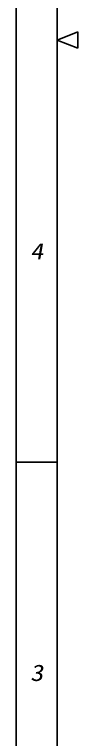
# Model space of a CAD drawing. Header units: inches. Extents: x 8 to 1207, y 9 to 860.
# Drawn here: x 1191.7 to 1206.7, y 264.5 to 441 of the extents above; entities that cross this region are included whole.
import ezdxf
from ezdxf.enums import TextEntityAlignment as Align

# ---------------------------------------------------------------- set-up
doc = ezdxf.new("R2010")
doc.units = ezdxf.units.IN
doc.header["$MEASUREMENT"] = 0
doc.layers.add('L2008-A', color=1, linetype='Continuous')

msp = doc.modelspace()

# ---------------------------------------------------------------- linework, layer by layer
at = {"layer": 'L2008-A', "color": 7, "linetype": 'Continuous'}
for p, q in [((1201.71, 14.26), (1201.71, 855.26)), ((1191.71, 24.26), (1191.71, 845.26)), ((1206.71, 436.76), (1201.71, 434.76)), ((1206.71, 432.76), (1206.71, 436.76)), ((1201.71, 434.76), (1206.71, 432.76)), ((1191.71, 332.06), (1201.71, 332.06))]:
    msp.add_line(p, q, dxfattribs=at)

# ---------------------------------------------------------------- texts
at = {"layer": 'L2008-A', "color": 7, "linetype": 'Continuous', "oblique": 10, "width": 1.2}
for s, p, p2 in [('4', (1195.11, 381.36), (1198.31, 381.36)), ('3', (1195.11, 278.76), (1198.31, 278.76))]:
    msp.add_text(s, height=4, dxfattribs=at).set_placement(p, p2, align=Align.FIT)

doc.saveas('drawing.dxf')
